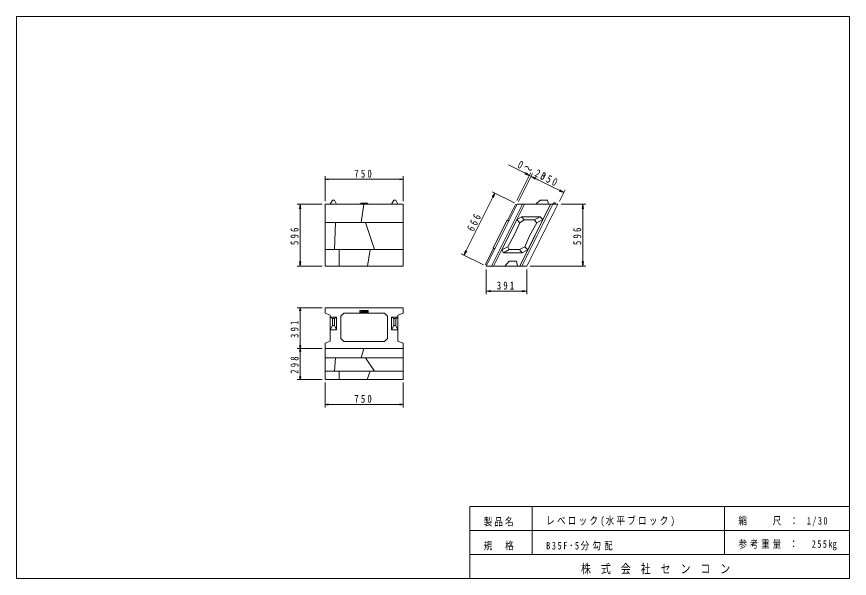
# Model space of a CAD drawing. Units: millimetres on the paper, scale 1:30. Extents: x 15 to 282, y 15 to 195.
import ezdxf

# ---------------------------------------------------------------- set-up
doc = ezdxf.new("R2010")
doc.units = ezdxf.units.MM
for name, color, linetype, lineweight in [('D-STR-DIM', 7, 'Continuous', 13), ('D-STR-STR3', 1, 'Continuous', 13), ('V-nasSTD', 7, 'Continuous', 13)]:
    doc.layers.add(name, color=color, linetype=linetype, lineweight=lineweight)
doc.styles.add('ＭＳ ゴシック-5.0-0.0', font='')
doc.styles.get('ＭＳ ゴシック-5.0-0.0').set_extended_font_data('ＭＳ ゴシック-5.0-0.0')

msp = doc.modelspace()

# ---------------------------------------------------------------- linework, layer by layer
at = {"layer": 'D-STR-DIM'}
for p, q in [((186.689, 140.462), (172.676, 147.469)), ((175.359, 136.065), (179.832, 145.009)), ((175.956, 135.767), (180.428, 144.711)), ((175.956, 135.767), (180.428, 144.711)), ((179.384, 144.115), (177.931, 144.562)), ((179.384, 144.115), (178.154, 145.009)), ((113.914, 135.872), (113.914, 143.872)), ((113.914, 142.872), (114.914, 143.039)), ((113.914, 142.872), (138.914, 142.872)), ((113.914, 142.872), (114.914, 142.706)), ((138.914, 142.872), (137.914, 143.039)), ((138.914, 142.872), (137.914, 142.706)), ((138.914, 135.872), (138.914, 143.872)), ((179.981, 143.816), (190.416, 138.599)), ((179.981, 143.816), (181.434, 143.369)), ((179.981, 143.816), (181.21, 142.922)), ((179.981, 143.816), (181.434, 143.369)), ((179.981, 143.816), (181.21, 142.922)), ((174.614, 135.319), (167.459, 138.897)), ((190.416, 138.599), (188.962, 139.046)), ((189.074, 135.916), (190.863, 139.493)), ((190.416, 138.599), (189.186, 139.493)), ((158.425, 118.594), (168.353, 138.45)), ((168.353, 138.45), (167.459, 137.22)), ((168.353, 138.45), (167.906, 136.996)), ((112.914, 134.872), (104.914, 134.872)), ((105.914, 134.872), (105.664, 133.372)), ((105.914, 115.016), (105.914, 134.872)), ((105.914, 134.872), (106.164, 133.372)), ((189.552, 134.872), (197.552, 134.872)), ((196.552, 134.872), (196.302, 133.372)), ((196.552, 115.016), (196.552, 134.872)), ((196.552, 134.872), (196.802, 133.372)), ((164.686, 115.463), (157.53, 119.041)), ((158.425, 118.594), (158.872, 120.047)), ((158.425, 118.594), (159.319, 119.823)), ((112.914, 115.016), (104.914, 115.016)), ((105.914, 115.016), (105.664, 116.516)), ((105.914, 115.016), (106.164, 116.516)), ((179.624, 115.016), (197.552, 115.016)), ((196.552, 115.016), (196.302, 116.516)), ((196.552, 115.016), (196.802, 116.516)), ((165.58, 114.016), (165.58, 106.016)), ((178.624, 114.016), (178.624, 106.016)), ((165.58, 107.016), (167.08, 107.266)), ((165.58, 107.016), (178.624, 107.016)), ((165.58, 107.016), (167.08, 106.766)), ((178.624, 107.016), (177.124, 107.266)), ((178.624, 107.016), (177.124, 106.766)), ((112.914, 101.683), (104.914, 101.683)), ((105.914, 101.683), (105.747, 100.683)), ((105.914, 101.683), (105.914, 88.649)), ((105.914, 101.683), (106.08, 100.683)), ((112.914, 88.649), (104.914, 88.649)), ((112.914, 88.649), (104.914, 88.649)), ((105.914, 88.649), (105.747, 89.649)), ((105.914, 88.649), (105.747, 87.649)), ((105.914, 88.649), (106.08, 89.649)), ((105.914, 78.716), (105.914, 88.649)), ((105.914, 88.649), (106.08, 87.649)), ((112.914, 78.716), (104.914, 78.716)), ((105.914, 78.716), (105.747, 79.716)), ((105.914, 78.716), (106.08, 79.716)), ((113.914, 77.716), (113.914, 69.716)), ((138.909, 77.716), (138.909, 69.716)), ((113.914, 70.716), (114.914, 70.883)), ((113.914, 70.716), (138.909, 70.716)), ((113.914, 70.716), (114.914, 70.549)), ((138.909, 70.716), (137.909, 70.883)), ((138.909, 70.716), (137.909, 70.549))]:
    msp.add_line(p, q, dxfattribs=at)
at = {"layer": 'D-STR-STR3'}
for p, q in [((182.842, 136.206), (181.508, 134.872)), ((185.175, 136.206), (182.842, 136.206)), ((185.508, 134.872), (185.175, 136.206)), ((113.914, 134.872), (138.914, 134.872)), ((113.914, 115.016), (113.914, 134.872)), ((125.512, 128.999), (126.359, 134.883)), ((138.914, 115.016), (138.914, 134.872)), ((165.58, 115.016), (175.508, 134.872)), ((175.508, 134.872), (188.552, 134.872)), ((188.552, 134.872), (178.624, 115.016)), ((186.946, 134.872), (187.346, 135.336)), ((187.346, 135.336), (187.68, 135.336)), ((187.68, 135.336), (187.846, 134.872)), ((175.378, 129.948), (176.826, 130.842)), ((176.826, 130.842), (177.704, 129.842)), ((180.992, 129.842), (182.871, 130.842)), ((182.871, 130.842), (183.757, 129.948)), ((116.931, 120.383), (117.254, 128.999)), ((126.852, 128.999), (129.755, 120.383)), ((175.378, 129.948), (170.526, 120.244)), ((174.536, 124.929), (176.301, 128.928)), ((175.378, 129.948), (176.301, 128.928)), ((177.704, 129.842), (176.301, 128.928)), ((183.757, 129.948), (178.905, 120.244)), ((181.838, 128.969), (179.581, 124.929)), ((180.992, 129.842), (181.838, 128.969)), ((183.757, 129.948), (181.838, 128.969)), ((172.446, 121.222), (174.536, 124.929)), ((179.581, 124.929), (177.983, 121.264)), ((118.447, 115.016), (118.447, 120.383)), ((128.374, 120.383), (127.447, 115.016)), ((170.526, 120.244), (172.446, 121.222)), ((171.079, 119.349), (170.526, 120.244)), ((171.079, 119.349), (172.958, 120.349)), ((172.446, 121.222), (172.958, 120.349)), ((176.246, 120.349), (177.983, 121.264)), ((176.246, 120.349), (177.125, 119.349)), ((177.125, 119.349), (178.905, 120.244)), ((177.983, 121.264), (178.905, 120.244)), ((165.58, 115.016), (178.624, 115.016)), ((171.58, 115.016), (172.909, 116.686)), ((172.909, 116.686), (175.243, 116.692)), ((175.243, 116.692), (175.58, 115.026)), ((138.914, 101.683), (113.914, 101.683)), ((119.914, 100.016), (118.914, 99.016)), ((118.914, 99.016), (118.914, 91.846)), ((119.914, 100.016), (132.914, 100.016)), ((132.914, 100.016), (133.914, 99.016)), ((133.914, 99.016), (133.914, 91.846)), ((118.914, 91.846), (119.914, 90.846)), ((119.914, 90.846), (132.914, 90.846)), ((133.914, 91.846), (132.914, 90.846)), ((113.914, 89.179), (113.914, 78.716)), ((138.909, 88.649), (113.914, 88.649)), ((125.512, 85.716), (126.357, 88.649)), ((138.909, 89.179), (138.909, 78.716)), ((116.93, 81.416), (117.252, 85.716)), ((126.844, 85.716), (129.741, 81.416)), ((118.444, 78.716), (118.444, 81.416)), ((128.378, 81.416), (127.444, 78.716))]:
    msp.add_line(p, q, dxfattribs=at)
at = {"layer": 'V-nasSTD'}
for p, q in [((116.247, 136.206), (115.58, 134.872)), ((116.914, 136.206), (116.247, 136.206)), ((116.914, 136.206), (117.58, 134.872)), ((135.909, 136.206), (135.242, 134.872)), ((136.575, 136.206), (135.909, 136.206)), ((136.575, 136.206), (137.242, 134.872)), ((125.08, 134.872), (125.414, 135.206)), ((125.414, 135.206), (127.414, 135.206)), ((127.747, 134.872), (127.414, 135.206)), ((167.247, 115.016), (177.175, 134.872)), ((167.914, 115.016), (177.842, 134.872)), ((174.912, 134.798), (172.378, 129.729)), ((175.359, 134.574), (174.912, 134.798)), ((186.219, 134.872), (176.291, 115.016)), ((186.886, 134.872), (176.957, 115.016)), ((176.826, 130.842), (182.871, 130.842)), ((138.914, 128.999), (113.914, 128.999)), ((172.229, 129.804), (167.762, 120.87)), ((172.229, 129.804), (172.825, 129.506)), ((177.704, 129.842), (180.992, 129.842)), ((138.914, 120.383), (113.914, 120.383)), ((165.282, 115.538), (167.911, 120.796)), ((167.762, 120.87), (168.358, 120.572)), ((172.958, 120.349), (176.246, 120.349)), ((171.079, 119.349), (177.125, 119.349)), ((165.729, 115.314), (165.282, 115.538)), ((113.914, 101.683), (113.914, 100.016)), ((138.914, 101.683), (138.914, 100.016)), ((113.914, 100.016), (115.58, 99.349)), ((115.58, 90.983), (115.58, 99.349)), ((125.08, 100.883), (125.414, 100.616)), ((125.08, 100.883), (125.08, 100.016)), ((127.747, 100.883), (125.08, 100.883)), ((125.414, 100.283), (125.08, 100.016)), ((125.08, 100.016), (127.747, 100.016)), ((125.414, 100.616), (125.414, 100.283)), ((127.414, 100.616), (125.414, 100.616)), ((127.414, 100.283), (125.414, 100.283)), ((127.414, 100.616), (127.747, 100.883)), ((127.414, 100.616), (127.414, 100.283)), ((127.414, 100.283), (127.747, 100.016)), ((127.747, 100.883), (127.747, 100.016)), ((138.914, 100.016), (137.242, 99.347)), ((137.242, 90.983), (137.242, 99.347)), ((115.58, 94.649), (115.58, 98.649)), ((115.58, 98.649), (117.58, 98.649)), ((115.58, 98.649), (116.247, 98.316)), ((116.247, 98.316), (116.914, 98.316)), ((116.247, 98.316), (116.247, 95.983)), ((117.58, 98.649), (116.914, 98.316)), ((116.914, 98.316), (116.914, 95.983)), ((117.58, 94.649), (117.58, 98.649)), ((135.242, 94.649), (135.242, 98.649)), ((135.242, 98.649), (137.242, 98.649)), ((135.242, 98.649), (135.909, 98.316)), ((135.909, 98.316), (136.575, 98.316)), ((135.909, 98.316), (135.909, 95.983)), ((137.242, 98.649), (136.575, 98.316)), ((136.575, 98.316), (136.575, 95.983)), ((137.242, 94.649), (137.242, 98.649)), ((115.58, 94.649), (116.247, 95.983)), ((115.58, 94.649), (117.58, 94.649)), ((116.247, 95.983), (116.914, 95.983)), ((117.58, 94.649), (116.914, 95.983)), ((135.242, 94.649), (135.909, 95.983)), ((135.242, 94.649), (137.242, 94.649)), ((135.909, 95.983), (136.575, 95.983)), ((137.242, 94.649), (136.575, 95.983)), ((113.914, 90.316), (115.58, 90.983)), ((138.909, 90.316), (137.242, 90.983)), ((113.914, 88.649), (113.914, 90.316)), ((138.909, 88.649), (138.909, 90.316)), ((138.911, 85.716), (113.911, 85.716)), ((138.911, 81.416), (113.911, 81.416))]:
    msp.add_line(p, q, dxfattribs=at)
at = {"layer": 'V-nasSTD', "color": 1}
for p, q in [((138.914, 115.016), (113.914, 115.016)), ((138.911, 78.716), (113.911, 78.716))]:
    msp.add_line(p, q, dxfattribs=at)
at = {"layer": 'V-nasSTD', "color": 4}
for p, q in [((282, 38), (160.333, 38)), ((160.333, 38), (160.333, 15)), ((180.333, 38), (180.333, 22.667)), ((242, 38), (242, 22.667)), ((282, 30.333), (160.333, 30.333)), ((282, 22.667), (160.333, 22.667))]:
    msp.add_line(p, q, dxfattribs=at)
msp.add_lwpolyline([(15, 15), (15, 195), (282, 195), (282, 15)], close=True, dxfattribs=at)

# ---------------------------------------------------------------- texts
at = {"layer": 'D-STR-DIM', "char_height": 2.566, "attachment_point": 8, "style": 'ＭＳ ゴシック-5.0-0.0'}
for s, insert, rotation in [('\\T1.44;\\W0.8;0～20\\~\\~\\~', (179.906, 144.413), 333.435), ('\\T1.5;\\W0.8;350', (185.422, 141.655), 333.435), ('\\T1.5;\\W0.8;666', (162.942, 128.745), 63.435), ('\\T1.5;\\W0.8;596', (105.414, 124.944), 90), ('\\T1.5;\\W0.8;596', (196.052, 124.944), 90), ('\\T1.5;\\W0.8;391', (105.414, 95.166), 90), ('\\T1.5;\\W0.8;298', (105.414, 83.683), 90)]:
    msp.add_mtext(s, dxfattribs=dict(at, insert=insert, rotation=rotation))
for s, insert in [('\\T1.5;\\W0.8;750', (126.414, 143.372)), ('\\T1.5;\\W0.8;391', (172.102, 107.516)), ('\\T1.5;\\W0.8;750', (126.411, 71.216))]:
    msp.add_mtext(s, dxfattribs=dict(at, insert=insert))
at = {"layer": 'V-nasSTD', "color": 4, "attachment_point": 7, "style": 'ＭＳ ゴシック-5.0-0.0'}
for s, insert, char_height in [('\\T1.27;\\W0.8;レベロック(水平ブロック)', (184.772, 31.624), 2.444), ('\\T1.34;\\W0.8;縮\u3000\u3000尺\\~：\\~1/30', (246.439, 31.624), 2.444), ('\\T1.25;\\W0.8;製品名', (164.772, 31.624), 2.444), ('\\T1.25;\\W0.8;規\u3000格', (164.772, 23.958), 2.444), ('\\T1.38;\\W0.8;B35F･5分勾配', (184.772, 23.958), 2.444), ('\\T1.33;\\W0.8;参考重量\\~：\\~\\~255㎏', (246.439, 23.958), 2.444), ('\\T1.33;\\W0.8;株\\~式\\~会\\~社\\~セ\\~ン\\~コ\\~ン', (195.945, 16.291), 2.933)]:
    msp.add_mtext(s, dxfattribs=dict(at, insert=insert, char_height=char_height))

doc.saveas('drawing.dxf')
